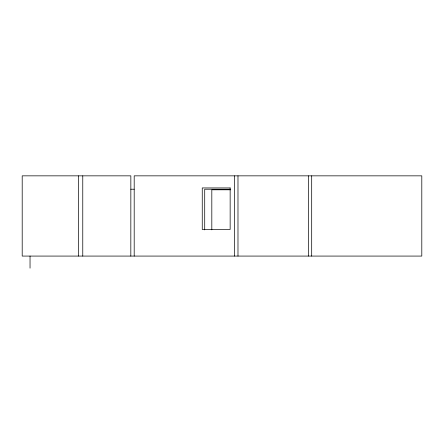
<?xml version="1.0" encoding="UTF-8"?>
<svg xmlns="http://www.w3.org/2000/svg" width="444" height="444" viewBox="0 0 444 444"><rect width="100%" height="100%" fill="white"/><g stroke="black" fill="none" stroke-linecap="round" stroke-linejoin="round"><path stroke-width="0.67" d="M130.825 189.216L134.193 189.216M230.358 189.227L204.712 189.227L204.712 229.892M230.536 189.793L211.816 189.793L211.816 229.842M311.688 175.846L311.688 256.077M308.369 175.846L308.369 256.077M237.984 175.846L237.984 256.077M234.643 175.846L234.643 256.077M134.193 256.077L134.193 175.846L421.8 175.846L421.8 256.077L22.2 256.077L22.2 175.846L130.847 175.846L130.825 256.077M82.767 175.846L82.767 256.077M78.616 175.846L78.616 256.077M30.037 256.077L30.037 268.154M230.147 187.94L202.253 187.94L202.253 229.465L230.147 229.465L230.147 187.94"/></g></svg>
